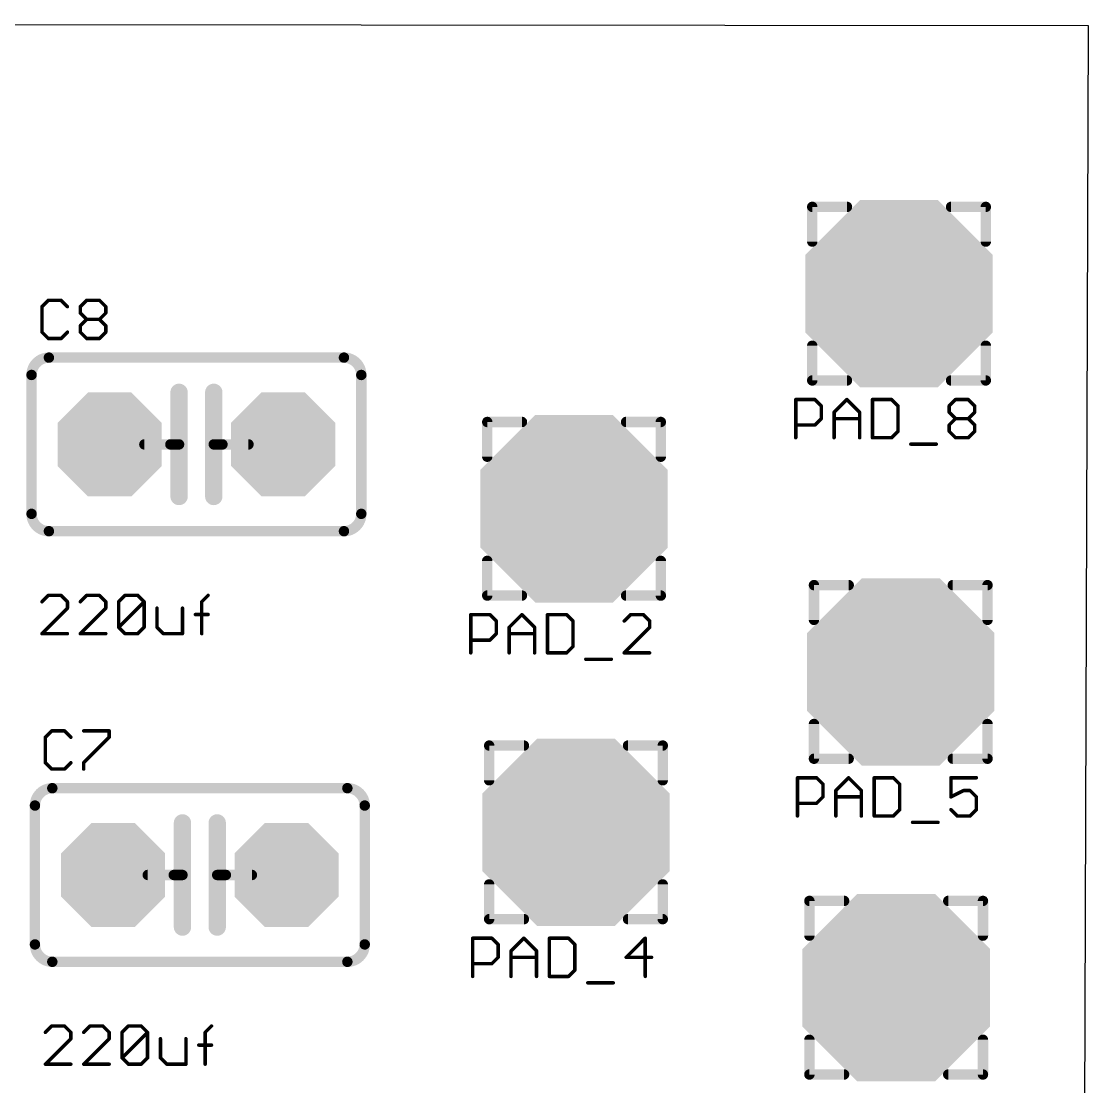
# Model space of a CAD drawing. Extents: x 0.6 to 66.7, y 0.1 to 28.5.
# Drawn here: x 51.04 to 66.66, y 12.87 to 28.46 of the extents above; entities that cross this region are included whole.
import ezdxf

# ---------------------------------------------------------------- set-up
doc = ezdxf.new("R2010")
doc.units = 0
for name, color, linetype in [('20', 7, 'CONTINUOUS'), ('21', 253, 'CONTINUOUS'), ('25', 253, 'CONTINUOUS'), ('27', 253, 'CONTINUOUS'), ('29', 253, 'CONTINUOUS'), ('51', 253, 'CONTINUOUS')]:
    doc.layers.add(name, color=color, linetype=linetype)

# ---------------------------------------------------------------- blocks, each defined once
blk = doc.blocks.new('OCTAGONP')
at = {"const_width": 0.5}
blk.add_lwpolyline([(-0.25, -0.1036), (-0.25, 0.1036), (-0.1036, 0.25), (0.1036, 0.25), (0.25, 0.1036), (0.25, -0.1036), (0.1036, -0.25), (-0.1036, -0.25), (-0.25, -0.1036), (-0.25, 0.1036)], dxfattribs=at)

msp = doc.modelspace()

# ---------------------------------------------------------------- linework, layer by layer
at = {"layer": '20'}
for p, q in [((66.6573, 28.3955), (0.56, 28.46)), ((66.56, 0.16), (66.6573, 28.3955))]:
    msp.add_line(p, q, dxfattribs=at)
at = {"layer": '21'}
for points, const_width in [([(62.6123, 25.7456), (63.1203, 25.7456)], 0.1524), ([(62.6123, 25.7456), (62.6123, 25.2376)], 0.1524), ([(65.1523, 25.7456), (64.6443, 25.7456)], 0.1524), ([(65.1523, 25.7456), (65.1523, 25.2376)], 0.1524), ([(62.6123, 23.2056), (62.6123, 23.7136)], 0.1524), ([(65.1523, 23.2056), (65.1523, 23.7136)], 0.1524), ([(51.441, 23.54), (55.759, 23.54)], 0.1524), ([(51.187, 23.286), (51.187, 21.254)], 0.1524), ([(56.013, 23.286), (56.013, 21.254)], 0.1524), ([(62.6123, 23.2056), (63.1203, 23.2056)], 0.1524), ([(65.1523, 23.2056), (64.6443, 23.2056)], 0.1524), ([(53.346, 23.032), (53.346, 22.27)], 0.254), ([(53.854, 22.27), (53.854, 23.032)], 0.254), ([(57.8561, 22.5981), (58.3641, 22.5981)], 0.1524), ([(57.8561, 22.5981), (57.8561, 22.0901)], 0.1524), ([(60.3961, 22.5981), (59.8881, 22.5981)], 0.1524), ([(60.3961, 22.5981), (60.3961, 22.0901)], 0.1524), ([(53.346, 22.27), (53.219, 22.27)], 0.1524), ([(53.346, 22.27), (53.346, 21.508)], 0.254), ([(53.854, 22.27), (53.854, 21.508)], 0.254), ([(53.981, 22.27), (53.854, 22.27)], 0.1524), ([(55.759, 21), (51.441, 21)], 0.1524), ([(57.8561, 20.0581), (57.8561, 20.5661)], 0.1524), ([(60.3961, 20.0581), (60.3961, 20.5661)], 0.1524), ([(62.6375, 20.2112), (63.1455, 20.2112)], 0.1524), ([(62.6375, 20.2112), (62.6375, 19.7032)], 0.1524), ([(65.1775, 20.2112), (64.6695, 20.2112)], 0.1524), ([(65.1775, 20.2112), (65.1775, 19.7032)], 0.1524), ([(57.8561, 20.0581), (58.3641, 20.0581)], 0.1524), ([(60.3961, 20.0581), (59.8881, 20.0581)], 0.1524), ([(62.6375, 17.6712), (62.6375, 18.1792)], 0.1524), ([(65.1775, 17.6712), (65.1775, 18.1792)], 0.1524), ([(57.8844, 17.8638), (58.3924, 17.8638)], 0.1524), ([(57.8844, 17.8638), (57.8844, 17.3558)], 0.1524), ([(60.4244, 17.8638), (59.9164, 17.8638)], 0.1524), ([(60.4244, 17.8638), (60.4244, 17.3558)], 0.1524), ([(62.6375, 17.6712), (63.1455, 17.6712)], 0.1524), ([(65.1775, 17.6712), (64.6695, 17.6712)], 0.1524), ([(51.491, 17.24), (55.809, 17.24)], 0.1524), ([(51.237, 16.986), (51.237, 14.954)], 0.1524), ([(56.063, 16.986), (56.063, 14.954)], 0.1524), ([(53.396, 16.732), (53.396, 15.97)], 0.254), ([(53.904, 15.97), (53.904, 16.732)], 0.254), ([(53.396, 15.97), (53.396, 15.208)], 0.254), ([(53.904, 15.97), (53.904, 15.208)], 0.254), ([(53.396, 15.97), (53.269, 15.97)], 0.1524), ([(54.031, 15.97), (53.904, 15.97)], 0.1524), ([(57.8844, 15.3238), (57.8844, 15.8318)], 0.1524), ([(60.4244, 15.3238), (60.4244, 15.8318)], 0.1524), ([(62.5707, 15.5907), (63.0787, 15.5907)], 0.1524), ([(62.5707, 15.5907), (62.5707, 15.0827)], 0.1524), ([(65.1107, 15.5907), (64.6027, 15.5907)], 0.1524), ([(65.1107, 15.5907), (65.1107, 15.0827)], 0.1524), ([(57.8844, 15.3238), (58.3924, 15.3238)], 0.1524), ([(60.4244, 15.3238), (59.9164, 15.3238)], 0.1524), ([(55.809, 14.7), (51.491, 14.7)], 0.1524), ([(62.5707, 13.0507), (62.5707, 13.5587)], 0.1524), ([(65.1107, 13.0507), (65.1107, 13.5587)], 0.1524), ([(62.5707, 13.0507), (63.0787, 13.0507)], 0.1524), ([(65.1107, 13.0507), (64.6027, 13.0507)], 0.1524)]:
    msp.add_lwpolyline(points, dxfattribs=dict(at, const_width=const_width))
for points, const_width in [([(62.6123, 25.7837, 1), (62.6123, 25.7075)], 0.0762), ([(62.6504, 25.7456, 1), (62.5742, 25.7456)], 0.0762), ([(63.1203, 25.7075, 1), (63.1203, 25.7837)], 0.0762), ([(64.6443, 25.7837, 1), (64.6443, 25.7075)], 0.0762), ([(65.1904, 25.7456, 1), (65.1142, 25.7456)], 0.0762), ([(65.1523, 25.7075, 1), (65.1523, 25.7837)], 0.0762), ([(62.5742, 25.2376, 1), (62.6504, 25.2376)], 0.0762), ([(65.1142, 25.2376, 1), (65.1904, 25.2376)], 0.0762), ([(62.6504, 23.7136, 1), (62.5742, 23.7136)], 0.0762), ([(65.1904, 23.7136, 1), (65.1142, 23.7136)], 0.0762), ([(51.441, 23.54, 0.4142), (51.187, 23.286)], 0.1524), ([(51.441, 23.5781, 1), (51.441, 23.5019)], 0.0762), ([(51.441, 23.5019, 1), (51.441, 23.5781)], 0.0762), ([(56.013, 23.286, 0.4142), (55.759, 23.54)], 0.1524), ([(55.759, 23.5781, 1), (55.759, 23.5019)], 0.0762), ([(55.759, 23.5019, 1), (55.759, 23.5781)], 0.0762), ([(51.2251, 23.286, 1), (51.1489, 23.286)], 0.0762), ([(51.1489, 23.286, 1), (51.2251, 23.286)], 0.0762), ([(56.0511, 23.286, 1), (55.9749, 23.286)], 0.0762), ([(55.9749, 23.286, 1), (56.0511, 23.286)], 0.0762), ([(62.6123, 23.2437, 1), (62.6123, 23.1675)], 0.0762), ([(63.1203, 23.1675, 1), (63.1203, 23.2437)], 0.0762), ([(64.6443, 23.2437, 1), (64.6443, 23.1675)], 0.0762), ([(65.1523, 23.1675, 1), (65.1523, 23.2437)], 0.0762), ([(53.4095, 23.032, 1), (53.2825, 23.032)], 0.127), ([(53.9175, 23.032, 1), (53.7905, 23.032)], 0.127), ([(62.5742, 23.2056, 1), (62.6504, 23.2056)], 0.0762), ([(65.1142, 23.2056, 1), (65.1904, 23.2056)], 0.0762), ([(57.8561, 22.6362, 1), (57.8561, 22.56)], 0.0762), ([(57.8942, 22.5981, 1), (57.818, 22.5981)], 0.0762), ([(58.3641, 22.56, 1), (58.3641, 22.6362)], 0.0762), ([(59.8881, 22.6362, 1), (59.8881, 22.56)], 0.0762), ([(60.4342, 22.5981, 1), (60.358, 22.5981)], 0.0762), ([(60.3961, 22.56, 1), (60.3961, 22.6362)], 0.0762), ([(53.219, 22.3081, 1), (53.219, 22.2319)], 0.0762), ([(53.4095, 22.27, 1), (53.2825, 22.27)], 0.127), ([(53.346, 22.2319, 1), (53.346, 22.3081)], 0.0762), ([(53.9175, 22.27, 1), (53.7905, 22.27)], 0.127), ([(53.854, 22.3081, 1), (53.854, 22.2319)], 0.0762), ([(53.981, 22.2319, 1), (53.981, 22.3081)], 0.0762), ([(53.2825, 22.27, 1), (53.4095, 22.27)], 0.127), ([(53.7905, 22.27, 1), (53.9175, 22.27)], 0.127), ([(57.818, 22.0901, 1), (57.8942, 22.0901)], 0.0762), ([(60.358, 22.0901, 1), (60.4342, 22.0901)], 0.0762), ([(53.2825, 21.508, 1), (53.4095, 21.508)], 0.127), ([(53.7905, 21.508, 1), (53.9175, 21.508)], 0.127), ([(51.187, 21.254, 0.4142), (51.441, 21)], 0.1524), ([(51.2251, 21.254, 1), (51.1489, 21.254)], 0.0762), ([(51.1489, 21.254, 1), (51.2251, 21.254)], 0.0762), ([(55.759, 21, 0.4142), (56.013, 21.254)], 0.1524), ([(56.0511, 21.254, 1), (55.9749, 21.254)], 0.0762), ([(55.9749, 21.254, 1), (56.0511, 21.254)], 0.0762), ([(51.441, 21.0381, 1), (51.441, 20.9619)], 0.0762), ([(51.441, 20.9619, 1), (51.441, 21.0381)], 0.0762), ([(55.759, 21.0381, 1), (55.759, 20.9619)], 0.0762), ([(55.759, 20.9619, 1), (55.759, 21.0381)], 0.0762), ([(57.8942, 20.5661, 1), (57.818, 20.5661)], 0.0762), ([(60.4342, 20.5661, 1), (60.358, 20.5661)], 0.0762), ([(62.6375, 20.2493, 1), (62.6375, 20.1731)], 0.0762), ([(62.6756, 20.2112, 1), (62.5994, 20.2112)], 0.0762), ([(63.1455, 20.1731, 1), (63.1455, 20.2493)], 0.0762), ([(64.6695, 20.2493, 1), (64.6695, 20.1731)], 0.0762), ([(65.2156, 20.2112, 1), (65.1394, 20.2112)], 0.0762), ([(65.1775, 20.1731, 1), (65.1775, 20.2493)], 0.0762), ([(57.8561, 20.0962, 1), (57.8561, 20.02)], 0.0762), ([(57.818, 20.0581, 1), (57.8942, 20.0581)], 0.0762), ([(58.3641, 20.02, 1), (58.3641, 20.0962)], 0.0762), ([(59.8881, 20.0962, 1), (59.8881, 20.02)], 0.0762), ([(60.358, 20.0581, 1), (60.4342, 20.0581)], 0.0762), ([(60.3961, 20.02, 1), (60.3961, 20.0962)], 0.0762), ([(62.5994, 19.7032, 1), (62.6756, 19.7032)], 0.0762), ([(65.1394, 19.7032, 1), (65.2156, 19.7032)], 0.0762), ([(62.6756, 18.1792, 1), (62.5994, 18.1792)], 0.0762), ([(65.2156, 18.1792, 1), (65.1394, 18.1792)], 0.0762), ([(57.8844, 17.9019, 1), (57.8844, 17.8257)], 0.0762), ([(57.9225, 17.8638, 1), (57.8463, 17.8638)], 0.0762), ([(58.3924, 17.8257, 1), (58.3924, 17.9019)], 0.0762), ([(59.9164, 17.9019, 1), (59.9164, 17.8257)], 0.0762), ([(60.4625, 17.8638, 1), (60.3863, 17.8638)], 0.0762), ([(60.4244, 17.8257, 1), (60.4244, 17.9019)], 0.0762), ([(62.6375, 17.7093, 1), (62.6375, 17.6331)], 0.0762), ([(62.5994, 17.6712, 1), (62.6756, 17.6712)], 0.0762), ([(63.1455, 17.6331, 1), (63.1455, 17.7093)], 0.0762), ([(64.6695, 17.7093, 1), (64.6695, 17.6331)], 0.0762), ([(65.1394, 17.6712, 1), (65.2156, 17.6712)], 0.0762), ([(65.1775, 17.6331, 1), (65.1775, 17.7093)], 0.0762), ([(57.8463, 17.3558, 1), (57.9225, 17.3558)], 0.0762), ([(60.3863, 17.3558, 1), (60.4625, 17.3558)], 0.0762), ([(51.491, 17.24, 0.4142), (51.237, 16.986)], 0.1524), ([(51.491, 17.2781, 1), (51.491, 17.2019)], 0.0762), ([(51.491, 17.2019, 1), (51.491, 17.2781)], 0.0762), ([(56.063, 16.986, 0.4142), (55.809, 17.24)], 0.1524), ([(55.809, 17.2781, 1), (55.809, 17.2019)], 0.0762), ([(55.809, 17.2019, 1), (55.809, 17.2781)], 0.0762), ([(51.2751, 16.986, 1), (51.1989, 16.986)], 0.0762), ([(56.1011, 16.986, 1), (56.0249, 16.986)], 0.0762), ([(51.1989, 16.986, 1), (51.2751, 16.986)], 0.0762), ([(56.0249, 16.986, 1), (56.1011, 16.986)], 0.0762), ([(53.4595, 16.732, 1), (53.3325, 16.732)], 0.127), ([(53.9675, 16.732, 1), (53.8405, 16.732)], 0.127), ([(53.4595, 15.97, 1), (53.3325, 15.97)], 0.127), ([(53.9675, 15.97, 1), (53.8405, 15.97)], 0.127), ([(53.269, 16.0081, 1), (53.269, 15.9319)], 0.0762), ([(53.3325, 15.97, 1), (53.4595, 15.97)], 0.127), ([(53.396, 15.9319, 1), (53.396, 16.0081)], 0.0762), ([(53.8405, 15.97, 1), (53.9675, 15.97)], 0.127), ([(53.904, 16.0081, 1), (53.904, 15.9319)], 0.0762), ([(54.031, 15.9319, 1), (54.031, 16.0081)], 0.0762), ([(57.9225, 15.8318, 1), (57.8463, 15.8318)], 0.0762), ([(60.4625, 15.8318, 1), (60.3863, 15.8318)], 0.0762), ([(62.5707, 15.6288, 1), (62.5707, 15.5526)], 0.0762), ([(62.6088, 15.5907, 1), (62.5326, 15.5907)], 0.0762), ([(63.0787, 15.5526, 1), (63.0787, 15.6288)], 0.0762), ([(64.6027, 15.6288, 1), (64.6027, 15.5526)], 0.0762), ([(65.1488, 15.5907, 1), (65.0726, 15.5907)], 0.0762), ([(65.1107, 15.5526, 1), (65.1107, 15.6288)], 0.0762), ([(57.8844, 15.3619, 1), (57.8844, 15.2857)], 0.0762), ([(57.8463, 15.3238, 1), (57.9225, 15.3238)], 0.0762), ([(58.3924, 15.2857, 1), (58.3924, 15.3619)], 0.0762), ([(59.9164, 15.3619, 1), (59.9164, 15.2857)], 0.0762), ([(60.3863, 15.3238, 1), (60.4625, 15.3238)], 0.0762), ([(60.4244, 15.2857, 1), (60.4244, 15.3619)], 0.0762), ([(53.3325, 15.208, 1), (53.4595, 15.208)], 0.127), ([(53.8405, 15.208, 1), (53.9675, 15.208)], 0.127), ([(51.237, 14.954, 0.4142), (51.491, 14.7)], 0.1524), ([(51.2751, 14.954, 1), (51.1989, 14.954)], 0.0762), ([(55.809, 14.7, 0.4142), (56.063, 14.954)], 0.1524), ([(56.1011, 14.954, 1), (56.0249, 14.954)], 0.0762), ([(62.5326, 15.0827, 1), (62.6088, 15.0827)], 0.0762), ([(65.0726, 15.0827, 1), (65.1488, 15.0827)], 0.0762), ([(51.1989, 14.954, 1), (51.2751, 14.954)], 0.0762), ([(56.0249, 14.954, 1), (56.1011, 14.954)], 0.0762), ([(51.491, 14.7381, 1), (51.491, 14.6619)], 0.0762), ([(51.491, 14.6619, 1), (51.491, 14.7381)], 0.0762), ([(55.809, 14.7381, 1), (55.809, 14.6619)], 0.0762), ([(55.809, 14.6619, 1), (55.809, 14.7381)], 0.0762), ([(62.6088, 13.5587, 1), (62.5326, 13.5587)], 0.0762), ([(65.1488, 13.5587, 1), (65.0726, 13.5587)], 0.0762), ([(62.5707, 13.0888, 1), (62.5707, 13.0126)], 0.0762), ([(63.0787, 13.0126, 1), (63.0787, 13.0888)], 0.0762), ([(64.6027, 13.0888, 1), (64.6027, 13.0126)], 0.0762), ([(65.1107, 13.0126, 1), (65.1107, 13.0888)], 0.0762), ([(62.5326, 13.0507, 1), (62.6088, 13.0507)], 0.0762), ([(65.0726, 13.0507, 1), (65.1488, 13.0507)], 0.0762)]:
    msp.add_lwpolyline(points, format="xyb", dxfattribs=dict(at, const_width=const_width))
at = {"layer": '25', "const_width": 0.0508}
for points in [[(51.4326, 24.3787), (51.3394, 24.2855)], [(51.619, 24.3787), (51.4326, 24.3787)], [(51.7123, 24.2855), (51.619, 24.3787)], [(51.9007, 24.2855), (51.9939, 24.3787)], [(51.9939, 24.3787), (52.1803, 24.3787)], [(52.1803, 24.3787), (52.2736, 24.2855)], [(51.3394, 24.2855), (51.3394, 23.9126)], [(51.9007, 24.1923), (51.9007, 24.2855)], [(51.9939, 24.099), (51.9007, 24.1923)], [(52.2736, 24.1923), (52.1803, 24.099)], [(52.2736, 24.2855), (52.2736, 24.1923)], [(51.9007, 24.0058), (51.9939, 24.099)], [(51.9939, 24.099), (52.1803, 24.099)], [(52.1803, 24.099), (52.2736, 24.0058)], [(51.3394, 23.9126), (51.4326, 23.8194)], [(51.619, 23.8194), (51.7123, 23.9126)], [(51.9007, 23.9126), (51.9007, 24.0058)], [(51.9939, 23.8194), (51.9007, 23.9126)], [(52.2736, 23.9126), (52.1803, 23.8194)], [(52.2736, 24.0058), (52.2736, 23.9126)], [(51.4326, 23.8194), (51.619, 23.8194)], [(52.1803, 23.8194), (51.9939, 23.8194)], [(62.3711, 22.3674), (62.3711, 22.9267)], [(62.3711, 22.9267), (62.6508, 22.9267)], [(62.6508, 22.9267), (62.744, 22.8335)], [(62.744, 22.8335), (62.744, 22.647)], [(62.9325, 22.7402), (63.1189, 22.9267)], [(63.1189, 22.9267), (63.3053, 22.7402)], [(63.4938, 22.9267), (63.4938, 22.3674)], [(63.7734, 22.9267), (63.4938, 22.9267)], [(63.8666, 22.8335), (63.7734, 22.9267)], [(63.8666, 22.4606), (63.8666, 22.8335)], [(64.6164, 22.8335), (64.7096, 22.9267)], [(64.6164, 22.7402), (64.6164, 22.8335)], [(64.7096, 22.9267), (64.896, 22.9267)], [(64.896, 22.9267), (64.9892, 22.8335)], [(64.9892, 22.8335), (64.9892, 22.7402)], [(62.744, 22.647), (62.6508, 22.5538)], [(62.9325, 22.3674), (62.9325, 22.7402)], [(62.9325, 22.647), (63.3053, 22.647)], [(63.3053, 22.7402), (63.3053, 22.3674)], [(64.7096, 22.647), (64.6164, 22.7402)], [(64.6164, 22.5538), (64.7096, 22.647)], [(64.7096, 22.647), (64.896, 22.647)], [(64.9892, 22.7402), (64.896, 22.647)], [(64.896, 22.647), (64.9892, 22.5538)], [(62.6508, 22.5538), (62.3711, 22.5538)], [(64.6164, 22.4606), (64.6164, 22.5538)], [(64.9892, 22.5538), (64.9892, 22.4606)], [(63.4938, 22.3674), (63.7734, 22.3674)], [(63.7734, 22.3674), (63.8666, 22.4606)], [(64.7096, 22.3674), (64.6164, 22.4606)], [(64.896, 22.3674), (64.7096, 22.3674)], [(64.9892, 22.4606), (64.896, 22.3674)], [(64.0551, 22.2742), (64.4279, 22.2742)], [(57.615, 19.2199), (57.615, 19.7791)], [(57.615, 19.7791), (57.8946, 19.7791)], [(57.8946, 19.7791), (57.9878, 19.6859)], [(57.9878, 19.6859), (57.9878, 19.4995)], [(58.1763, 19.5927), (58.3627, 19.7791)], [(58.3627, 19.7791), (58.5491, 19.5927)], [(58.7376, 19.7791), (58.7376, 19.2199)], [(59.0172, 19.7791), (58.7376, 19.7791)], [(59.1104, 19.6859), (59.0172, 19.7791)], [(59.1104, 19.3131), (59.1104, 19.6859)], [(59.9534, 19.7791), (59.8602, 19.6859)], [(60.1398, 19.7791), (59.9534, 19.7791)], [(60.2331, 19.6859), (60.1398, 19.7791)], [(60.2331, 19.5927), (60.2331, 19.6859)], [(57.9878, 19.4995), (57.8946, 19.4063)], [(58.1763, 19.2199), (58.1763, 19.5927)], [(58.1763, 19.4995), (58.5491, 19.4995)], [(58.5491, 19.5927), (58.5491, 19.2199)], [(59.8602, 19.2199), (60.2331, 19.5927)], [(57.8946, 19.4063), (57.615, 19.4063)], [(58.7376, 19.2199), (59.0172, 19.2199)], [(59.0172, 19.2199), (59.1104, 19.3131)], [(60.2331, 19.2199), (59.8602, 19.2199)], [(59.2989, 19.1267), (59.6717, 19.1267)], [(51.4826, 18.0787), (51.3894, 17.9855)], [(51.3894, 17.9855), (51.3894, 17.6126)], [(51.669, 18.0787), (51.4826, 18.0787)], [(51.7623, 17.9855), (51.669, 18.0787)], [(51.9507, 18.0787), (52.3236, 18.0787)], [(52.3236, 17.9855), (51.9507, 17.6126)], [(52.3236, 18.0787), (52.3236, 17.9855)], [(51.3894, 17.6126), (51.4826, 17.5194)], [(51.4826, 17.5194), (51.669, 17.5194)], [(51.669, 17.5194), (51.7623, 17.6126)], [(51.9507, 17.6126), (51.9507, 17.5194)], [(62.3963, 16.833), (62.3963, 17.3922)], [(62.3963, 17.3922), (62.676, 17.3922)], [(62.676, 17.3922), (62.7692, 17.299)], [(62.9576, 17.2058), (63.1441, 17.3922)], [(63.1441, 17.3922), (63.3305, 17.2058)], [(63.519, 17.3922), (63.519, 16.833)], [(63.7986, 17.3922), (63.519, 17.3922)], [(63.8918, 17.299), (63.7986, 17.3922)], [(65.0144, 17.3922), (64.6416, 17.3922)], [(64.6416, 17.3922), (64.6416, 17.1126)], [(62.7692, 17.299), (62.7692, 17.1126)], [(62.9576, 16.833), (62.9576, 17.2058)], [(63.3305, 17.2058), (63.3305, 16.833)], [(63.8918, 16.9262), (63.8918, 17.299)], [(64.6416, 17.1126), (64.828, 17.2058)], [(64.828, 17.2058), (64.9212, 17.2058)], [(64.9212, 17.2058), (65.0144, 17.1126)], [(62.676, 17.0194), (62.3963, 17.0194)], [(62.7692, 17.1126), (62.676, 17.0194)], [(62.9576, 17.1126), (63.3305, 17.1126)], [(65.0144, 17.1126), (65.0144, 16.9262)], [(63.7986, 16.833), (63.8918, 16.9262)], [(64.7348, 16.833), (64.6416, 16.9262)], [(65.0144, 16.9262), (64.9212, 16.833)], [(63.519, 16.833), (63.7986, 16.833)], [(64.0803, 16.7397), (64.4531, 16.7397)], [(64.9212, 16.833), (64.7348, 16.833)], [(57.6432, 14.4856), (57.6432, 15.0449)], [(57.6432, 15.0449), (57.9229, 15.0449)], [(57.9229, 15.0449), (58.0161, 14.9517)], [(58.2045, 14.8585), (58.391, 15.0449)], [(58.391, 15.0449), (58.5774, 14.8585)], [(58.7658, 15.0449), (58.7658, 14.4856)], [(59.0455, 15.0449), (58.7658, 15.0449)], [(59.1387, 14.9517), (59.0455, 15.0449)], [(60.1681, 15.0449), (59.8885, 14.7652)], [(60.1681, 14.4856), (60.1681, 15.0449)], [(58.0161, 14.9517), (58.0161, 14.7652)], [(58.2045, 14.4856), (58.2045, 14.8585)], [(58.5774, 14.8585), (58.5774, 14.4856)], [(59.1387, 14.5788), (59.1387, 14.9517)], [(57.9229, 14.672), (57.6432, 14.672)], [(58.0161, 14.7652), (57.9229, 14.672)], [(58.2045, 14.7652), (58.5774, 14.7652)], [(59.8885, 14.7652), (60.2613, 14.7652)], [(59.0455, 14.4856), (59.1387, 14.5788)], [(58.7658, 14.4856), (59.0455, 14.4856)], [(59.3271, 14.3924), (59.7, 14.3924)]]:
    msp.add_lwpolyline(points, dxfattribs=at)
at = {"layer": '25', "const_width": 0.0254}
for points in [[(51.4326, 24.3914, 1), (51.4326, 24.366)], [(51.4416, 24.3697, 1), (51.4236, 24.3877)], [(51.628, 24.3877, 1), (51.6101, 24.3697)], [(51.619, 24.366, 1), (51.619, 24.3914)], [(51.9939, 24.3914, 1), (51.9939, 24.366)], [(52.0029, 24.3697, 1), (51.9849, 24.3877)], [(52.1893, 24.3877, 1), (52.1714, 24.3697)], [(52.1803, 24.366, 1), (52.1803, 24.3914)], [(51.3521, 24.2855, 1), (51.3267, 24.2855)], [(51.3304, 24.2944, 1), (51.3484, 24.2765)], [(51.7033, 24.2765, 1), (51.7212, 24.2944)], [(51.9134, 24.2855, 1), (51.888, 24.2855)], [(51.8917, 24.2944, 1), (51.9097, 24.2765)], [(51.9097, 24.2012, 1), (51.8917, 24.1833)], [(52.2863, 24.2855, 1), (52.2609, 24.2855)], [(52.2646, 24.2765, 1), (52.2825, 24.2944)], [(52.2825, 24.1833, 1), (52.2646, 24.2012)], [(51.888, 24.1923, 1), (51.9134, 24.1923)], [(51.9939, 24.1117, 1), (51.9939, 24.0863)], [(52.0029, 24.0901, 1), (51.9849, 24.108)], [(51.9849, 24.0901, 1), (52.0029, 24.108)], [(52.1893, 24.108, 1), (52.1714, 24.0901)], [(52.1714, 24.108, 1), (52.1893, 24.0901)], [(52.1803, 24.0863, 1), (52.1803, 24.1117)], [(52.2609, 24.1923, 1), (52.2863, 24.1923)], [(51.3484, 23.9216, 1), (51.3304, 23.9036)], [(51.3267, 23.9126, 1), (51.3521, 23.9126)], [(51.7212, 23.9036, 1), (51.7033, 23.9216)], [(51.9134, 24.0058, 1), (51.888, 24.0058)], [(51.8917, 24.0148, 1), (51.9097, 23.9968)], [(51.9097, 23.9216, 1), (51.8917, 23.9036)], [(51.888, 23.9126, 1), (51.9134, 23.9126)], [(52.2863, 24.0058, 1), (52.2609, 24.0058)], [(52.2609, 23.9126, 1), (52.2863, 23.9126)], [(52.2646, 23.9968, 1), (52.2825, 24.0148)], [(52.2825, 23.9036, 1), (52.2646, 23.9216)], [(51.4326, 23.8321, 1), (51.4326, 23.8067)], [(51.4236, 23.8104, 1), (51.4416, 23.8284)], [(51.6101, 23.8284, 1), (51.628, 23.8104)], [(51.619, 23.8067, 1), (51.619, 23.8321)], [(51.9939, 23.8321, 1), (51.9939, 23.8067)], [(51.9849, 23.8104, 1), (52.0029, 23.8284)], [(52.1714, 23.8284, 1), (52.1893, 23.8104)], [(52.1803, 23.8067, 1), (52.1803, 23.8321)], [(62.3838, 22.9267, 1), (62.3584, 22.9267)], [(62.3711, 22.9394, 1), (62.3711, 22.914)], [(62.6598, 22.9356, 1), (62.6418, 22.9177)], [(62.6508, 22.914, 1), (62.6508, 22.9394)], [(62.7567, 22.8335, 1), (62.7313, 22.8335)], [(62.735, 22.8245, 1), (62.753, 22.8424)], [(63.1279, 22.9356, 1), (63.1099, 22.9177)], [(63.1279, 22.9177, 1), (63.1099, 22.9356)], [(63.5065, 22.9267, 1), (63.4811, 22.9267)], [(63.4938, 22.9394, 1), (63.4938, 22.914)], [(63.7824, 22.9356, 1), (63.7644, 22.9177)], [(63.7734, 22.914, 1), (63.7734, 22.9394)], [(63.8793, 22.8335, 1), (63.8539, 22.8335)], [(63.8576, 22.8245, 1), (63.8756, 22.8424)], [(64.6291, 22.8335, 1), (64.6037, 22.8335)], [(64.6074, 22.8424, 1), (64.6254, 22.8245)], [(64.7096, 22.9394, 1), (64.7096, 22.914)], [(64.7186, 22.9177, 1), (64.7006, 22.9356)], [(64.905, 22.9356, 1), (64.887, 22.9177)], [(64.896, 22.914, 1), (64.896, 22.9394)], [(65.0019, 22.8335, 1), (64.9765, 22.8335)], [(64.9803, 22.8245, 1), (64.9982, 22.8424)], [(62.7313, 22.647, 1), (62.7567, 22.647)], [(62.753, 22.6381, 1), (62.735, 22.656)], [(62.9452, 22.7402, 1), (62.9198, 22.7402)], [(62.9235, 22.7492, 1), (62.9414, 22.7313)], [(62.9325, 22.6597, 1), (62.9325, 22.6343)], [(63.318, 22.7402, 1), (63.2926, 22.7402)], [(63.2963, 22.7313, 1), (63.3143, 22.7492)], [(63.3053, 22.6343, 1), (63.3053, 22.6597)], [(64.6254, 22.7492, 1), (64.6074, 22.7313)], [(64.6037, 22.7402, 1), (64.6291, 22.7402)], [(64.7096, 22.6597, 1), (64.7096, 22.6343)], [(64.7186, 22.6381, 1), (64.7006, 22.656)], [(64.7006, 22.6381, 1), (64.7186, 22.656)], [(64.905, 22.656, 1), (64.887, 22.6381)], [(64.887, 22.656, 1), (64.905, 22.6381)], [(64.896, 22.6343, 1), (64.896, 22.6597)], [(64.9765, 22.7402, 1), (65.0019, 22.7402)], [(64.9982, 22.7313, 1), (64.9803, 22.7492)], [(62.3711, 22.5665, 1), (62.3711, 22.5411)], [(62.6418, 22.5628, 1), (62.6598, 22.5448)], [(62.6508, 22.5411, 1), (62.6508, 22.5665)], [(64.6291, 22.5538, 1), (64.6037, 22.5538)], [(64.6074, 22.5628, 1), (64.6254, 22.5448)], [(65.0019, 22.5538, 1), (64.9765, 22.5538)], [(64.9803, 22.5448, 1), (64.9982, 22.5628)], [(62.3584, 22.3674, 1), (62.3838, 22.3674)], [(62.9198, 22.3674, 1), (62.9452, 22.3674)], [(63.2926, 22.3674, 1), (63.318, 22.3674)], [(63.4938, 22.3801, 1), (63.4938, 22.3547)], [(63.4811, 22.3674, 1), (63.5065, 22.3674)], [(63.7644, 22.3764, 1), (63.7824, 22.3584)], [(63.7734, 22.3547, 1), (63.7734, 22.3801)], [(63.8539, 22.4606, 1), (63.8793, 22.4606)], [(63.8756, 22.4516, 1), (63.8576, 22.4696)], [(64.6254, 22.4696, 1), (64.6074, 22.4516)], [(64.6037, 22.4606, 1), (64.6291, 22.4606)], [(64.7096, 22.3801, 1), (64.7096, 22.3547)], [(64.7006, 22.3584, 1), (64.7186, 22.3764)], [(64.887, 22.3764, 1), (64.905, 22.3584)], [(64.896, 22.3547, 1), (64.896, 22.3801)], [(64.9765, 22.4606, 1), (65.0019, 22.4606)], [(64.9982, 22.4516, 1), (64.9803, 22.4696)], [(64.0551, 22.2869, 1), (64.0551, 22.2615)], [(64.4279, 22.2615, 1), (64.4279, 22.2869)], [(57.6277, 19.7791, 1), (57.6023, 19.7791)], [(57.615, 19.7918, 1), (57.615, 19.7664)], [(57.9036, 19.7881, 1), (57.8856, 19.7702)], [(57.8946, 19.7664, 1), (57.8946, 19.7918)], [(58.0005, 19.6859, 1), (57.9751, 19.6859)], [(57.9788, 19.6769, 1), (57.9968, 19.6949)], [(58.3717, 19.7881, 1), (58.3537, 19.7702)], [(58.3717, 19.7702, 1), (58.3537, 19.7881)], [(58.7503, 19.7791, 1), (58.7249, 19.7791)], [(58.7376, 19.7918, 1), (58.7376, 19.7664)], [(59.0262, 19.7881, 1), (59.0082, 19.7702)], [(59.0172, 19.7664, 1), (59.0172, 19.7918)], [(59.1231, 19.6859, 1), (59.0977, 19.6859)], [(59.1015, 19.6769, 1), (59.1194, 19.6949)], [(59.8512, 19.6949, 1), (59.8692, 19.6769)], [(59.9534, 19.7918, 1), (59.9534, 19.7664)], [(59.9624, 19.7702, 1), (59.9444, 19.7881)], [(60.1488, 19.7881, 1), (60.1309, 19.7702)], [(60.1398, 19.7664, 1), (60.1398, 19.7918)], [(60.2458, 19.6859, 1), (60.2204, 19.6859)], [(60.2241, 19.6769, 1), (60.242, 19.6949)], [(57.9968, 19.4905, 1), (57.9788, 19.5085)], [(58.189, 19.5927, 1), (58.1636, 19.5927)], [(58.1673, 19.6017, 1), (58.1853, 19.5837)], [(58.1763, 19.5122, 1), (58.1763, 19.4868)], [(58.5618, 19.5927, 1), (58.5364, 19.5927)], [(58.5401, 19.5837, 1), (58.5581, 19.6017)], [(58.5491, 19.4868, 1), (58.5491, 19.5122)], [(60.2204, 19.5927, 1), (60.2458, 19.5927)], [(60.242, 19.5837, 1), (60.2241, 19.6017)], [(57.615, 19.419, 1), (57.615, 19.3936)], [(57.8856, 19.4153, 1), (57.9036, 19.3973)], [(57.8946, 19.3936, 1), (57.8946, 19.419)], [(57.9751, 19.4995, 1), (58.0005, 19.4995)], [(57.6023, 19.2199, 1), (57.6277, 19.2199)], [(58.1636, 19.2199, 1), (58.189, 19.2199)], [(58.5364, 19.2199, 1), (58.5618, 19.2199)], [(58.7376, 19.2326, 1), (58.7376, 19.2072)], [(58.7249, 19.2199, 1), (58.7503, 19.2199)], [(59.0082, 19.2288, 1), (59.0262, 19.2109)], [(59.0172, 19.2072, 1), (59.0172, 19.2326)], [(59.0977, 19.3131, 1), (59.1231, 19.3131)], [(59.1194, 19.3041, 1), (59.1015, 19.3221)], [(59.8602, 19.2326, 1), (59.8602, 19.2072)], [(59.8512, 19.2288, 1), (59.8692, 19.2109)], [(60.2331, 19.2072, 1), (60.2331, 19.2326)], [(59.2989, 19.1394, 1), (59.2989, 19.114)], [(59.6717, 19.114, 1), (59.6717, 19.1394)], [(51.4021, 17.9855, 1), (51.3767, 17.9855)], [(51.3804, 17.9944, 1), (51.3984, 17.9765)], [(51.4826, 18.0914, 1), (51.4826, 18.066)], [(51.4916, 18.0697, 1), (51.4736, 18.0877)], [(51.678, 18.0877, 1), (51.6601, 18.0697)], [(51.669, 18.066, 1), (51.669, 18.0914)], [(51.7533, 17.9765, 1), (51.7712, 17.9944)], [(51.9507, 18.0914, 1), (51.9507, 18.066)], [(52.3363, 18.0787, 1), (52.3109, 18.0787)], [(52.3109, 17.9855, 1), (52.3363, 17.9855)], [(52.3325, 17.9765, 1), (52.3146, 17.9944)], [(52.3236, 18.066, 1), (52.3236, 18.0914)], [(51.3984, 17.6216, 1), (51.3804, 17.6036)], [(51.3767, 17.6126, 1), (51.4021, 17.6126)], [(51.4826, 17.5321, 1), (51.4826, 17.5067)], [(51.4736, 17.5104, 1), (51.4916, 17.5284)], [(51.6601, 17.5284, 1), (51.678, 17.5104)], [(51.669, 17.5067, 1), (51.669, 17.5321)], [(51.7712, 17.6036, 1), (51.7533, 17.6216)], [(51.9634, 17.6126, 1), (51.938, 17.6126)], [(51.9417, 17.6216, 1), (51.9597, 17.6036)], [(51.938, 17.5194, 1), (51.9634, 17.5194)], [(62.409, 17.3922, 1), (62.3836, 17.3922)], [(62.3963, 17.4049, 1), (62.3963, 17.3795)], [(62.685, 17.4012, 1), (62.667, 17.3832)], [(62.676, 17.3795, 1), (62.676, 17.4049)], [(63.153, 17.4012, 1), (63.1351, 17.3832)], [(63.153, 17.3832, 1), (63.1351, 17.4012)], [(63.5317, 17.3922, 1), (63.5063, 17.3922)], [(63.519, 17.4049, 1), (63.519, 17.3795)], [(63.8076, 17.4012, 1), (63.7896, 17.3832)], [(63.7986, 17.3795, 1), (63.7986, 17.4049)], [(64.6416, 17.4049, 1), (64.6416, 17.3795)], [(64.6543, 17.3922, 1), (64.6289, 17.3922)], [(65.0144, 17.3795, 1), (65.0144, 17.4049)], [(62.7819, 17.299, 1), (62.7565, 17.299)], [(62.7602, 17.29, 1), (62.7782, 17.308)], [(62.9703, 17.2058, 1), (62.9449, 17.2058)], [(62.9487, 17.2148, 1), (62.9666, 17.1968)], [(63.3432, 17.2058, 1), (63.3178, 17.2058)], [(63.3215, 17.1968, 1), (63.3395, 17.2148)], [(63.9045, 17.299, 1), (63.8791, 17.299)], [(63.8828, 17.29, 1), (63.9008, 17.308)], [(64.828, 17.2185, 1), (64.828, 17.1931)], [(64.8337, 17.1944, 1), (64.8223, 17.2172)], [(64.9302, 17.2148, 1), (64.9122, 17.1968)], [(64.9212, 17.1931, 1), (64.9212, 17.2185)], [(62.3963, 17.0321, 1), (62.3963, 17.0067)], [(62.667, 17.0284, 1), (62.685, 17.0104)], [(62.676, 17.0067, 1), (62.676, 17.0321)], [(62.7565, 17.1126, 1), (62.7819, 17.1126)], [(62.7782, 17.1036, 1), (62.7602, 17.1216)], [(62.9576, 17.1253, 1), (62.9576, 17.0999)], [(63.3305, 17.0999, 1), (63.3305, 17.1253)], [(64.6359, 17.1239, 1), (64.6473, 17.1012)], [(64.6289, 17.1126, 1), (64.6543, 17.1126)], [(65.0271, 17.1126, 1), (65.0017, 17.1126)], [(65.0054, 17.1036, 1), (65.0234, 17.1216)], [(63.8791, 16.9262, 1), (63.9045, 16.9262)], [(63.9008, 16.9172, 1), (63.8828, 16.9351)], [(64.6506, 16.9351, 1), (64.6326, 16.9172)], [(65.0017, 16.9262, 1), (65.0271, 16.9262)], [(65.0234, 16.9172, 1), (65.0054, 16.9351)], [(62.3836, 16.833, 1), (62.409, 16.833)], [(62.9449, 16.833, 1), (62.9703, 16.833)], [(63.3178, 16.833, 1), (63.3432, 16.833)], [(63.519, 16.8457, 1), (63.519, 16.8203)], [(63.5063, 16.833, 1), (63.5317, 16.833)], [(63.7896, 16.8419, 1), (63.8076, 16.824)], [(63.7986, 16.8203, 1), (63.7986, 16.8457)], [(64.0803, 16.7524, 1), (64.0803, 16.727)], [(64.4531, 16.727, 1), (64.4531, 16.7524)], [(64.7348, 16.8457, 1), (64.7348, 16.8203)], [(64.7258, 16.824, 1), (64.7438, 16.8419)], [(64.9122, 16.8419, 1), (64.9302, 16.824)], [(64.9212, 16.8203, 1), (64.9212, 16.8457)], [(57.6559, 15.0449, 1), (57.6305, 15.0449)], [(57.6432, 15.0576, 1), (57.6432, 15.0322)], [(57.9318, 15.0539, 1), (57.9139, 15.0359)], [(57.9229, 15.0322, 1), (57.9229, 15.0576)], [(58.3999, 15.0539, 1), (58.382, 15.0359)], [(58.3999, 15.0359, 1), (58.382, 15.0539)], [(58.7785, 15.0449, 1), (58.7531, 15.0449)], [(58.7658, 15.0576, 1), (58.7658, 15.0322)], [(59.0545, 15.0539, 1), (59.0365, 15.0359)], [(59.0455, 15.0322, 1), (59.0455, 15.0576)], [(60.1808, 15.0449, 1), (60.1554, 15.0449)], [(60.1771, 15.0359, 1), (60.1591, 15.0539)], [(58.0288, 14.9517, 1), (58.0034, 14.9517)], [(58.0071, 14.9427, 1), (58.025, 14.9606)], [(58.2172, 14.8585, 1), (58.1918, 14.8585)], [(58.1955, 14.8674, 1), (58.2135, 14.8495)], [(58.5901, 14.8585, 1), (58.5647, 14.8585)], [(58.5684, 14.8495, 1), (58.5864, 14.8674)], [(59.1514, 14.9517, 1), (59.126, 14.9517)], [(59.1297, 14.9427, 1), (59.1477, 14.9606)], [(57.6432, 14.6847, 1), (57.6432, 14.6593)], [(57.9139, 14.681, 1), (57.9318, 14.6631)], [(57.9229, 14.6593, 1), (57.9229, 14.6847)], [(58.0034, 14.7652, 1), (58.0288, 14.7652)], [(58.025, 14.7563, 1), (58.0071, 14.7742)], [(58.2045, 14.7779, 1), (58.2045, 14.7525)], [(58.5774, 14.7525, 1), (58.5774, 14.7779)], [(59.8885, 14.7779, 1), (59.8885, 14.7525)], [(59.8795, 14.7742, 1), (59.8974, 14.7563)], [(60.2613, 14.7525, 1), (60.2613, 14.7779)], [(59.126, 14.5788, 1), (59.1514, 14.5788)], [(59.1477, 14.5698, 1), (59.1297, 14.5878)], [(57.6305, 14.4856, 1), (57.6559, 14.4856)], [(58.1918, 14.4856, 1), (58.2172, 14.4856)], [(58.5647, 14.4856, 1), (58.5901, 14.4856)], [(58.7658, 14.4983, 1), (58.7658, 14.4729)], [(58.7531, 14.4856, 1), (58.7785, 14.4856)], [(59.0365, 14.4946, 1), (59.0545, 14.4766)], [(59.0455, 14.4729, 1), (59.0455, 14.4983)], [(59.3271, 14.4051, 1), (59.3271, 14.3797)], [(59.7, 14.3797, 1), (59.7, 14.4051)], [(60.1554, 14.4856, 1), (60.1808, 14.4856)]]:
    msp.add_lwpolyline(points, format="xyb", dxfattribs=at)
at = {"layer": '27', "const_width": 0.0508}
for points in [[(51.4326, 20.0607), (51.3394, 19.9675)], [(51.619, 20.0607), (51.4326, 20.0607)], [(51.7123, 19.9675), (51.619, 20.0607)], [(51.9939, 20.0607), (51.9007, 19.9675)], [(52.1803, 20.0607), (51.9939, 20.0607)], [(52.2736, 19.9675), (52.1803, 20.0607)], [(52.462, 19.9675), (52.5552, 20.0607)], [(52.5552, 20.0607), (52.7417, 20.0607)], [(52.7417, 20.0607), (52.8349, 19.9675)], [(53.6778, 19.9675), (53.7711, 20.0607)], [(51.3394, 19.5014), (51.7123, 19.8742)], [(51.7123, 19.8742), (51.7123, 19.9675)], [(51.9007, 19.5014), (52.2736, 19.8742)], [(52.2736, 19.8742), (52.2736, 19.9675)], [(52.462, 19.5946), (52.462, 19.9675)], [(52.462, 19.5946), (52.8349, 19.9675)], [(52.8349, 19.9675), (52.8349, 19.5946)], [(53.0233, 19.8742), (53.0233, 19.5946)], [(53.3962, 19.5014), (53.3962, 19.8742)], [(53.6778, 19.5014), (53.6778, 19.9675)], [(53.5846, 19.781), (53.7711, 19.781)], [(51.7123, 19.5014), (51.3394, 19.5014)], [(52.2736, 19.5014), (51.9007, 19.5014)], [(52.5552, 19.5014), (52.462, 19.5946)], [(52.7417, 19.5014), (52.5552, 19.5014)], [(52.8349, 19.5946), (52.7417, 19.5014)], [(53.0233, 19.5946), (53.1165, 19.5014)], [(53.1165, 19.5014), (53.3962, 19.5014)], [(51.4826, 13.7607), (51.3894, 13.6675)], [(51.669, 13.7607), (51.4826, 13.7607)], [(51.7623, 13.6675), (51.669, 13.7607)], [(52.0439, 13.7607), (51.9507, 13.6675)], [(52.2303, 13.7607), (52.0439, 13.7607)], [(52.3236, 13.6675), (52.2303, 13.7607)], [(52.512, 13.6675), (52.6052, 13.7607)], [(52.6052, 13.7607), (52.7917, 13.7607)], [(52.7917, 13.7607), (52.8849, 13.6675)], [(53.7279, 13.6675), (53.8211, 13.7607)], [(51.3894, 13.2014), (51.7623, 13.5743)], [(51.7623, 13.5743), (51.7623, 13.6675)], [(51.9507, 13.2014), (52.3236, 13.5743)], [(52.3236, 13.5743), (52.3236, 13.6675)], [(52.512, 13.2946), (52.512, 13.6675)], [(52.512, 13.2946), (52.8849, 13.6675)], [(52.8849, 13.6675), (52.8849, 13.2946)], [(53.0733, 13.5743), (53.0733, 13.2946)], [(53.4462, 13.2014), (53.4462, 13.5743)], [(53.7279, 13.2014), (53.7279, 13.6675)], [(53.6346, 13.481), (53.8211, 13.481)], [(52.6052, 13.2014), (52.512, 13.2946)], [(52.8849, 13.2946), (52.7917, 13.2014)], [(53.0733, 13.2946), (53.1665, 13.2014)], [(51.7623, 13.2014), (51.3894, 13.2014)], [(52.3236, 13.2014), (51.9507, 13.2014)], [(52.7917, 13.2014), (52.6052, 13.2014)], [(53.1665, 13.2014), (53.4462, 13.2014)]]:
    msp.add_lwpolyline(points, dxfattribs=at)
at = {"layer": '27', "const_width": 0.0254}
for points in [[(51.4326, 20.0734, 1), (51.4326, 20.048)], [(51.4416, 20.0517, 1), (51.4236, 20.0697)], [(51.628, 20.0697, 1), (51.6101, 20.0517)], [(51.619, 20.048, 1), (51.619, 20.0734)], [(51.9939, 20.0734, 1), (51.9939, 20.048)], [(52.0029, 20.0517, 1), (51.9849, 20.0697)], [(52.1893, 20.0697, 1), (52.1714, 20.0517)], [(52.1803, 20.048, 1), (52.1803, 20.0734)], [(52.5552, 20.0734, 1), (52.5552, 20.048)], [(52.5642, 20.0517, 1), (52.5463, 20.0697)], [(52.7506, 20.0697, 1), (52.7327, 20.0517)], [(52.7417, 20.048, 1), (52.7417, 20.0734)], [(53.78, 20.0517, 1), (53.7621, 20.0697)], [(51.3304, 19.9764, 1), (51.3484, 19.9585)], [(51.725, 19.9675, 1), (51.6996, 19.9675)], [(51.6996, 19.8742, 1), (51.725, 19.8742)], [(51.7033, 19.9585, 1), (51.7212, 19.9764)], [(51.7212, 19.8653, 1), (51.7033, 19.8832)], [(51.8917, 19.9764, 1), (51.9097, 19.9585)], [(52.2863, 19.9675, 1), (52.2609, 19.9675)], [(52.2609, 19.8742, 1), (52.2863, 19.8742)], [(52.2646, 19.9585, 1), (52.2825, 19.9764)], [(52.2825, 19.8653, 1), (52.2646, 19.8832)], [(52.4747, 19.9675, 1), (52.4493, 19.9675)], [(52.453, 19.9764, 1), (52.471, 19.9585)], [(52.8476, 19.9675, 1), (52.8222, 19.9675)], [(52.8438, 19.9585, 1), (52.8259, 19.9764)], [(52.8259, 19.9585, 1), (52.8438, 19.9764)], [(53.036, 19.8742, 1), (53.0106, 19.8742)], [(53.4089, 19.8742, 1), (53.3835, 19.8742)], [(53.6906, 19.9675, 1), (53.6651, 19.9675)], [(53.6689, 19.9764, 1), (53.6868, 19.9585)], [(53.5846, 19.7937, 1), (53.5846, 19.7683)], [(53.7711, 19.7683, 1), (53.7711, 19.7937)], [(51.3394, 19.5141, 1), (51.3394, 19.4887)], [(51.7123, 19.4887, 1), (51.7123, 19.5141)], [(51.9007, 19.5141, 1), (51.9007, 19.4887)], [(52.2736, 19.4887, 1), (52.2736, 19.5141)], [(52.471, 19.6036, 1), (52.453, 19.5856)], [(52.453, 19.6036, 1), (52.471, 19.5856)], [(52.4493, 19.5946, 1), (52.4747, 19.5946)], [(52.5552, 19.5141, 1), (52.5552, 19.4887)], [(52.7417, 19.4887, 1), (52.7417, 19.5141)], [(52.8222, 19.5946, 1), (52.8476, 19.5946)], [(52.8438, 19.5856, 1), (52.8259, 19.6036)], [(53.0323, 19.6036, 1), (53.0143, 19.5856)], [(53.0106, 19.5946, 1), (53.036, 19.5946)], [(53.1165, 19.5141, 1), (53.1165, 19.4887)], [(53.3962, 19.4887, 1), (53.3962, 19.5141)], [(51.3304, 19.5104, 1), (51.3484, 19.4924)], [(51.8917, 19.5104, 1), (51.9097, 19.4924)], [(52.5463, 19.4924, 1), (52.5642, 19.5104)], [(52.7327, 19.5104, 1), (52.7506, 19.4924)], [(53.1076, 19.4924, 1), (53.1255, 19.5104)], [(53.3835, 19.5014, 1), (53.4089, 19.5014)], [(53.6651, 19.5014, 1), (53.6906, 19.5014)], [(51.4826, 13.7734, 1), (51.4826, 13.748)], [(51.4916, 13.7517, 1), (51.4736, 13.7697)], [(51.678, 13.7697, 1), (51.6601, 13.7517)], [(51.669, 13.748, 1), (51.669, 13.7734)], [(52.0439, 13.7734, 1), (52.0439, 13.748)], [(52.0529, 13.7517, 1), (52.0349, 13.7697)], [(52.2393, 13.7697, 1), (52.2214, 13.7517)], [(52.2303, 13.748, 1), (52.2303, 13.7734)], [(52.6052, 13.7734, 1), (52.6052, 13.748)], [(52.6142, 13.7517, 1), (52.5963, 13.7697)], [(52.8006, 13.7697, 1), (52.7827, 13.7517)], [(52.7917, 13.748, 1), (52.7917, 13.7734)], [(53.83, 13.7517, 1), (53.8121, 13.7697)], [(51.3804, 13.6764, 1), (51.3984, 13.6585)], [(51.775, 13.6675, 1), (51.7495, 13.6675)], [(51.7533, 13.6585, 1), (51.7712, 13.6764)], [(51.7712, 13.5653, 1), (51.7533, 13.5832)], [(51.9417, 13.6764, 1), (51.9597, 13.6585)], [(52.3363, 13.6675, 1), (52.3109, 13.6675)], [(52.3146, 13.6585, 1), (52.3325, 13.6764)], [(52.3325, 13.5653, 1), (52.3146, 13.5832)], [(52.5247, 13.6675, 1), (52.4993, 13.6675)], [(52.503, 13.6764, 1), (52.521, 13.6585)], [(52.8976, 13.6675, 1), (52.8722, 13.6675)], [(52.8938, 13.6585, 1), (52.8759, 13.6764)], [(52.8759, 13.6585, 1), (52.8938, 13.6764)], [(53.086, 13.5743, 1), (53.0606, 13.5743)], [(53.4589, 13.5743, 1), (53.4335, 13.5743)], [(53.7406, 13.6675, 1), (53.7152, 13.6675)], [(53.7189, 13.6764, 1), (53.7368, 13.6585)], [(51.7495, 13.5743, 1), (51.775, 13.5743)], [(52.3109, 13.5743, 1), (52.3363, 13.5743)], [(53.6346, 13.4937, 1), (53.6346, 13.4683)], [(53.8211, 13.4683, 1), (53.8211, 13.4937)], [(52.521, 13.3036, 1), (52.503, 13.2856)], [(52.503, 13.3036, 1), (52.521, 13.2856)], [(52.4993, 13.2946, 1), (52.5247, 13.2946)], [(52.8722, 13.2946, 1), (52.8976, 13.2946)], [(52.8938, 13.2856, 1), (52.8759, 13.3036)], [(53.0823, 13.3036, 1), (53.0643, 13.2856)], [(53.0606, 13.2946, 1), (53.086, 13.2946)], [(51.3894, 13.2141, 1), (51.3894, 13.1887)], [(51.3804, 13.2104, 1), (51.3984, 13.1924)], [(51.7623, 13.1887, 1), (51.7623, 13.2141)], [(51.9507, 13.2141, 1), (51.9507, 13.1887)], [(51.9417, 13.2104, 1), (51.9597, 13.1924)], [(52.3236, 13.1887, 1), (52.3236, 13.2141)], [(52.6052, 13.2141, 1), (52.6052, 13.1887)], [(52.5963, 13.1924, 1), (52.6142, 13.2104)], [(52.7827, 13.2104, 1), (52.8006, 13.1924)], [(52.7917, 13.1887, 1), (52.7917, 13.2141)], [(53.1665, 13.2141, 1), (53.1665, 13.1887)], [(53.1576, 13.1924, 1), (53.1755, 13.2104)], [(53.4335, 13.2014, 1), (53.4589, 13.2014)], [(53.4462, 13.1887, 1), (53.4462, 13.2141)], [(53.7152, 13.2014, 1), (53.7406, 13.2014)]]:
    msp.add_lwpolyline(points, format="xyb", dxfattribs=at)
at = {"layer": '51'}
for points, const_width in [([(63.8823, 23.4596, 1), (63.8823, 25.4916, 1), (63.8823, 23.4596)], 0.1524), ([(52.838, 22.3081, 1), (52.838, 22.2319)], 0.0762), ([(53.219, 22.2319, 1), (53.219, 22.3081)], 0.0762), ([(53.981, 22.3081, 1), (53.981, 22.2319)], 0.0762), ([(54.362, 22.2319, 1), (54.362, 22.3081)], 0.0762), ([(59.1261, 20.3121, 1), (59.1261, 22.3441, 1), (59.1261, 20.3121)], 0.1524), ([(63.9075, 17.9252, 1), (63.9075, 19.9572, 1), (63.9075, 17.9252)], 0.1524), ([(59.1544, 15.5778, 1), (59.1544, 17.6098, 1), (59.1544, 15.5778)], 0.1524), ([(52.888, 16.0081, 1), (52.888, 15.9319)], 0.0762), ([(53.269, 15.9319, 1), (53.269, 16.0081)], 0.0762), ([(54.031, 16.0081, 1), (54.031, 15.9319)], 0.0762), ([(54.412, 15.9319, 1), (54.412, 16.0081)], 0.0762), ([(63.8407, 13.3047, 1), (63.8407, 15.3367, 1), (63.8407, 13.3047)], 0.1524)]:
    msp.add_lwpolyline(points, format="xyb", dxfattribs=dict(at, const_width=const_width))
at = {"layer": '51', "const_width": 0.1524}
for points in [[(53.219, 22.27), (52.838, 22.27)], [(54.362, 22.27), (53.981, 22.27)], [(53.269, 15.97), (52.888, 15.97)], [(54.412, 15.97), (54.031, 15.97)]]:
    msp.add_lwpolyline(points, dxfattribs=at)

# ---------------------------------------------------------------- block references
at = {"layer": '29', "xscale": 2.7432, "yscale": 2.7432, "rotation": 180}
for p in [(63.8823, 24.4756), (59.1261, 21.3281), (63.9075, 18.9412), (59.1544, 16.5938), (63.8407, 14.3207)]:
    msp.add_blockref('OCTAGONP', p, dxfattribs=at)
at = {"layer": '29', "xscale": 1.524, "yscale": 1.524}
for p in [(52.33, 22.27), (54.87, 22.27), (52.38, 15.97), (54.92, 15.97)]:
    msp.add_blockref('OCTAGONP', p, dxfattribs=at)

doc.saveas('drawing.dxf')
